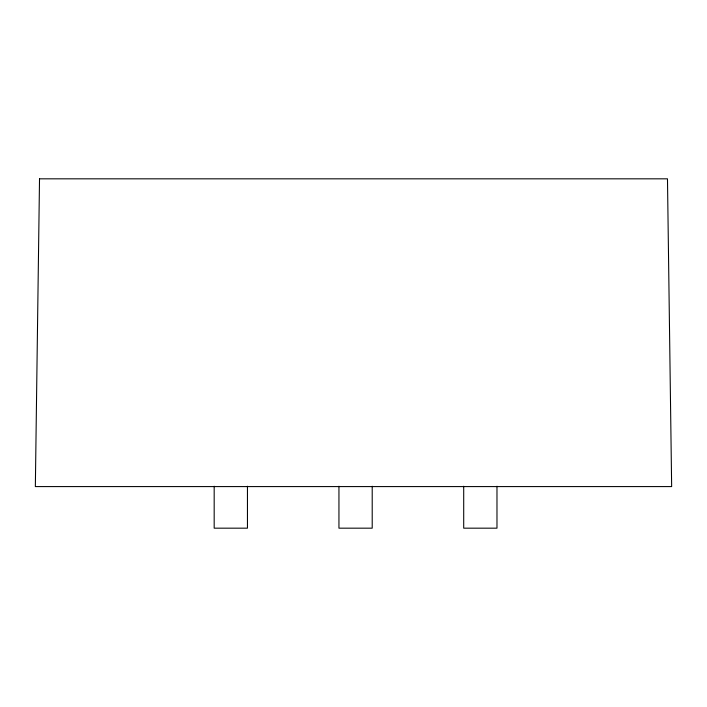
<?xml version="1.0" encoding="UTF-8"?>
<svg xmlns="http://www.w3.org/2000/svg" width="707" height="707" viewBox="0 0 707 707"><rect width="100%" height="100%" fill="white"/><g stroke="black" fill="none" stroke-linecap="round" stroke-linejoin="round"><path stroke-width="1.06" d="M496.977 486.239L496.977 528.173L463.704 528.173L463.704 486.239M372.209 486.239L372.209 528.173L338.945 528.173L338.945 486.239M247.45 486.239L247.45 528.173L214.177 528.173L214.177 486.239M39.521 178.827L35.35 486.584L671.65 486.584L667.479 178.827L39.521 178.827"/></g></svg>
